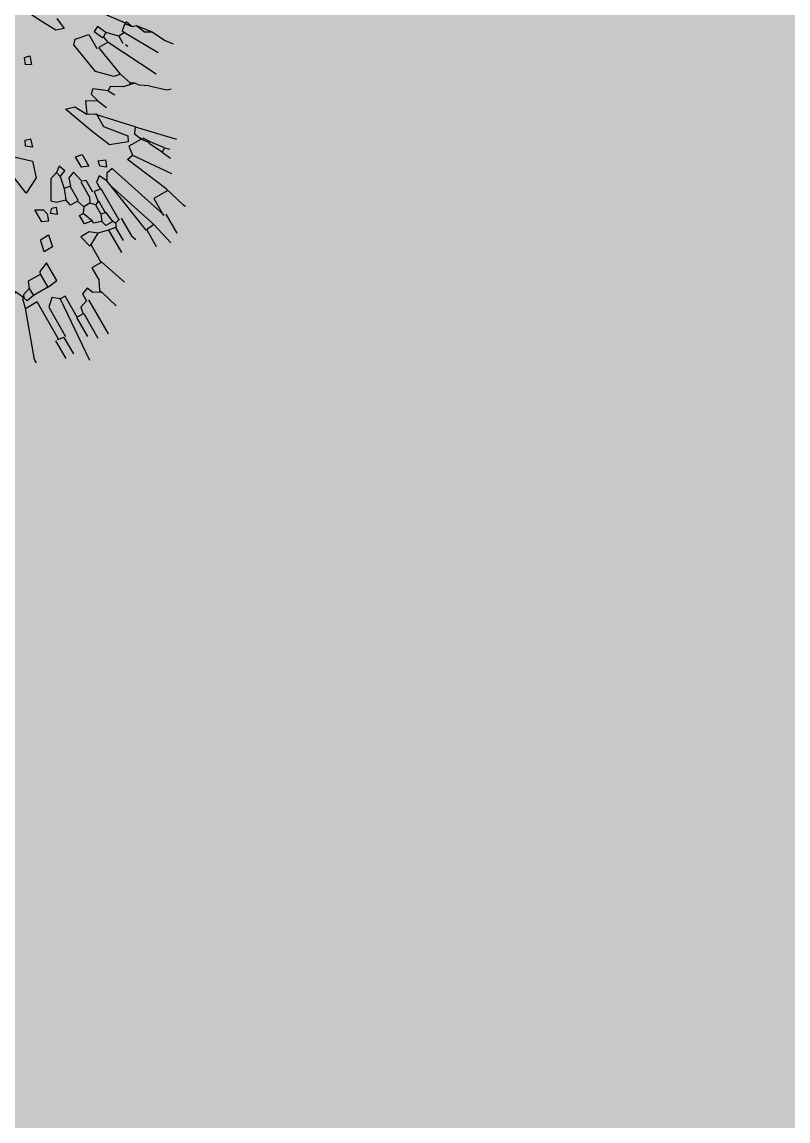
# Model space of a CAD drawing. Header units: metres. Extents: x 97 to 197, y 104 to 205.
# Drawn here: x 140.9434 to 141.1039, y 146.5123 to 146.7424 of the extents above; entities that cross this region are included whole.
import ezdxf

# ---------------------------------------------------------------- set-up
doc = ezdxf.new("R2010")
doc.units = ezdxf.units.M
doc.layers.get('0').update_dxf_attribs({"plot": 0})
doc.layers.add('18-HATCH', color=1, linetype='Continuous')
doc.layers.add('6-VEGETAÇÃO', color=104, linetype='Continuous')

# ---------------------------------------------------------------- blocks, each defined once
blk = doc.blocks.new('arb-alz-72')
at = {"color": 94, "linetype": 'Continuous'}
for points in [[(0.6345, 5.0887), (0.7007, 5.1218), (0.7338, 5.1483)], [(0.6345, 5.0887), (0.6146, 5.0556), (0.5683, 5.0357)], [(0.6345, 5.0887), (0.5683, 5.0357)], [(0.5683, 5.0357), (0.5617, 5.0159)], [(0.5683, 4.9696), (0.7338, 5.0622)], [(0.3896, 4.996), (0.3698, 4.9497), (0.3367, 4.8835), (0.3698, 4.8769), (0.5286, 4.996)], [(0.5617, 5.0159), (0.5286, 5.0026), (0.5286, 4.996)], [(0.5286, 4.996), (0.5551, 4.963), (0.5683, 4.9696)], [(0.5286, 4.996), (0.5352, 4.996)], [(0.5617, 5.0159), (0.5352, 4.996)], [(0.5683, 4.8769), (0.8198, 5.0026)], [(0.8529, 4.9431), (0.9125, 5.0093), (0.9191, 5.0291)], [(0.5683, 4.9365), (0.522, 4.8901)], [(0.5683, 4.9696), (0.5683, 4.9365)], [(0.5683, 4.9365), (0.608, 4.9365)], [(0.6345, 4.9497), (0.6212, 4.9431)], [(0.8529, 4.9431), (0.8264, 4.9034)], [(0.8529, 4.9431), (0.8264, 4.9034)], [(0.9919, 4.7843), (1.1441, 4.9299)], [(0.522, 4.8901), (0.4756, 4.8703), (0.4889, 4.8438), (0.5352, 4.8636), (0.5352, 4.8703)], [(0.522, 4.8901), (0.5352, 4.8703)], [(0.5683, 4.8769), (0.5352, 4.8703)], [(0.5683, 4.8769), (0.5683, 4.8239)], [(0.8066, 4.8901), (0.7933, 4.8703)], [(0.8066, 4.8901), (0.7999, 4.8636)], [(0.8264, 4.9034), (0.8066, 4.8901)], [(1.1507, 4.857), (1.1706, 4.8769)], [(0.7338, 4.8504), (0.7272, 4.8173), (0.661, 4.7512), (0.4955, 4.7247), (0.4756, 4.7445), (0.4889, 4.814), (0.5683, 4.814)], [(0.7338, 4.8504), (0.5683, 4.8239)], [(0.7933, 4.8703), (0.7338, 4.8504)], [(0.7999, 4.8636), (0.7933, 4.8306), (0.7602, 4.7776), (0.7735, 4.7578)], [(0.7933, 4.8703), (0.7999, 4.8636)], [(1.1507, 4.857), (1.0912, 4.8107)], [(1.164, 4.8372), (1.0978, 4.8041), (1.0912, 4.8041)], [(1.1044, 4.7048), (1.2765, 4.8239)], [(1.1507, 4.857), (1.164, 4.8372)], [(1.164, 4.8372), (1.2103, 4.857)], [(0.7735, 4.7578), (0.8066, 4.7776)], [(0.9919, 4.7843), (0.9191, 4.718), (0.8397, 4.6453)], [(0.9919, 4.7843), (1.0184, 4.7644), (1.0515, 4.7776)], [(1.0647, 4.7843), (1.0515, 4.7776)], [(1.0912, 4.8107), (1.0581, 4.7909), (1.0647, 4.7843)], [(1.0581, 4.7776), (1.0581, 4.7114), (1.1044, 4.7048)], [(1.0912, 4.8041), (1.0647, 4.7843)], [(1.0912, 4.8107), (1.0912, 4.8041)], [(1.3295, 4.7644), (1.4353, 4.7975), (1.4486, 4.8041)], [(0.3433, 4.718), (0.4028, 4.7247), (0.3896, 4.6849), (0.3168, 4.6453), (0.2506, 4.6122), (0.2374, 4.6122)], [(0.7735, 4.7578), (0.7272, 4.6982), (0.747, 4.6783), (0.7933, 4.6916)], [(0.8397, 4.6519), (0.9125, 4.6519), (1.0118, 4.7313), (1.0382, 4.718), (1.0052, 4.632), (0.9059, 4.5923), (0.747, 4.5327), (0.7602, 4.5791), (0.8198, 4.6122)], [(1.3295, 4.7644), (1.111, 4.6717), (1.1044, 4.7048)], [(1.3394, 4.7644), (1.3394, 4.6883), (1.4353, 4.6883)], [(0.7933, 4.6916), (0.7602, 4.6386), (0.8198, 4.6122)], [(0.7933, 4.6916), (0.8397, 4.7114)], [(1.4353, 4.6916), (1.111, 4.5857), (1.1176, 4.5526), (1.1507, 4.5327)], [(1.4353, 4.7015), (1.5413, 4.7015)], [(0.8264, 4.6188), (0.8198, 4.6122)], [(0.8397, 4.6453), (0.8264, 4.6188)], [(0.8397, 4.6453), (0.8264, 4.6188)], [(1.4486, 4.6254), (1.1839, 4.5393)], [(1.4486, 4.6254), (1.5677, 4.6519)], [(1.4486, 4.6254), (1.4552, 4.5791)], [(1.0581, 4.5791), (1.0912, 4.5658), (1.0713, 4.5393), (1.0449, 4.546), (1.0581, 4.5791)], [(1.4552, 4.5791), (1.1839, 4.5393)], [(1.4552, 4.5824), (1.5479, 4.5824)], [(0.4359, 4.5129), (0.4756, 4.4996), (0.4624, 4.4732), (0.4293, 4.4864), (0.4359, 4.5129)], [(1.1507, 4.5327), (1.111, 4.5129), (1.1309, 4.4864), (1.1706, 4.4864)], [(1.1839, 4.5393), (1.1507, 4.5327)], [(1.3427, 4.503), (1.4419, 4.503), (1.4684, 4.5129)], [(0.9787, 4.493), (1.0449, 4.493), (1.0316, 4.46), (0.972, 4.46), (0.9787, 4.493)], [(1.164, 4.4467), (1.0978, 4.4467), (1.0912, 4.4268)], [(1.1706, 4.4864), (1.164, 4.4533)], [(1.164, 4.4533), (1.217, 4.4467)], [(1.3427, 4.4897), (1.1706, 4.4897)], [(1.2831, 4.45), (1.217, 4.45)], [(1.217, 4.4467), (1.2236, 4.4268)], [(1.2831, 4.4533), (1.2765, 4.4268)], [(1.3361, 4.46), (1.2831, 4.4533)], [(1.3361, 4.46), (1.3361, 4.4202), (1.3096, 4.4136)], [(1.3493, 4.4666), (1.3361, 4.46)], [(1.3427, 4.493), (1.3493, 4.4666)], [(1.3493, 4.4666), (1.3692, 4.46)], [(1.3692, 4.46), (1.3626, 4.4202)], [(1.3692, 4.4566), (1.4419, 4.4566)], [(1.0912, 4.4268), (1.0316, 4.4136), (1.0449, 4.3805), (1.0845, 4.3672)], [(1.0912, 4.4202), (1.1772, 4.4202), (1.2037, 4.407)], [(1.2236, 4.4268), (1.2037, 4.407)], [(1.2037, 4.407), (1.2037, 4.3739)], [(1.2236, 4.4268), (1.2765, 4.4268)], [(1.2765, 4.4268), (1.3096, 4.4136)], [(1.3096, 4.4136), (1.2963, 4.3739), (1.2831, 4.3739)], [(1.3626, 4.4202), (1.3493, 4.3672)], [(1.3626, 4.4202), (1.4883, 4.4202)], [(1.0184, 4.3474), (1.0052, 4.3805), (0.972, 4.3672), (0.9919, 4.3408)], [(1.0184, 4.3474), (0.9919, 4.3408)], [(0.9919, 4.3408), (1.0052, 4.3011), (1.0978, 4.2481), (1.1176, 4.268), (1.1309, 4.3143)], [(1.0184, 4.3474), (1.078, 4.3342)], [(1.0845, 4.3672), (1.078, 4.3342)], [(1.0845, 4.364), (1.164, 4.364)], [(1.164, 4.3606), (1.164, 4.3209), (1.1309, 4.3143)], [(1.2037, 4.3739), (1.164, 4.3606)], [(1.2037, 4.3739), (1.2302, 4.354)], [(1.2831, 4.3739), (1.2765, 4.3342), (1.2302, 4.3342), (1.2302, 4.354)], [(1.2831, 4.3739), (1.2302, 4.354)], [(1.3493, 4.3672), (1.3228, 4.3342), (1.3228, 4.2879), (1.3824, 4.3011), (1.3824, 4.3077)], [(1.3493, 4.3672), (1.3824, 4.3077)], [(1.4817, 4.3143), (1.6207, 4.3606)], [(0.7867, 4.3143), (0.8264, 4.3011), (0.8066, 4.2746), (0.7801, 4.2879), (0.7867, 4.3143)], [(1.078, 4.3342), (1.1309, 4.3143)], [(1.4817, 4.311), (1.3824, 4.311)], [(1.4817, 4.3143), (1.4817, 4.258), (1.5479, 4.258), (1.5942, 4.2349), (1.6074, 4.2415)], [(0.886, 4.268), (0.9654, 4.2415), (1.0052, 4.1621), (0.7999, 4.1356), (0.7999, 4.1753), (0.886, 4.268)], [(1.1375, 4.2548), (1.1706, 4.2415), (1.1507, 4.215), (1.1309, 4.2349), (1.1375, 4.2548)], [(1.6074, 4.2415), (1.5876, 4.2018), (1.5545, 4.1885), (1.5677, 4.1555), (1.6074, 4.1555)], [(1.6074, 4.2415), (1.7001, 4.268)], [(1.1441, 4.2018), (1.1772, 4.1885), (1.164, 4.1588), (1.0978, 4.1588), (1.1176, 4.1952), (1.1441, 4.2018)], [(1.2368, 4.1555), (1.2963, 4.1422), (1.2963, 4.0959), (1.2368, 4.1092), (1.2368, 4.1555)], [(1.6074, 4.1654), (1.7994, 4.1654)], [(1.6074, 4.1555), (1.6207, 4.1158), (1.6538, 4.1092)], [(1.4552, 4.0297), (1.4486, 4.0794), (1.3493, 4.0794), (1.3692, 4.0297), (1.3824, 4.0231)], [(1.6538, 4.076), (1.5346, 4.076), (1.5346, 4.0496)], [(1.6538, 4.1124), (1.7927, 4.1124)], [(1.6538, 4.1092), (1.6538, 4.076)], [(1.6538, 4.0727), (1.7597, 4.0727)], [(1.4552, 4.0264), (1.3824, 4.0264)], [(1.3824, 4.0231), (1.3824, 3.9569), (1.4155, 3.9437)], [(1.4552, 4.0297), (1.4552, 3.9437)], [(1.5346, 4.0496), (1.5082, 4.0165), (1.5413, 3.9801), (1.7067, 3.9801)], [(1.5346, 4.0496), (1.8656, 4.0231)], [(1.7067, 3.9702), (1.7001, 3.9371)], [(1.7067, 3.9702), (1.7994, 3.9702)], [(1.4155, 3.9437), (1.4287, 3.904), (1.4419, 3.8973)], [(1.4155, 3.9437), (1.4552, 3.9437)], [(1.4552, 3.9437), (1.4618, 3.904), (1.4419, 3.8973)], [(1.7001, 3.9437), (1.4916, 3.9437), (1.4916, 3.8775)], [(1.7001, 3.9271), (1.7994, 3.9271)], [(1.4419, 3.8973), (1.3956, 3.8775), (1.4221, 3.8245), (1.4684, 3.7981), (1.4751, 3.7848)], [(1.4419, 3.8973), (1.4419, 3.8907)], [(1.4419, 3.8907), (1.4883, 3.8775)], [(1.4883, 3.8775), (1.7266, 3.7915), (1.7464, 3.7915)]]:
    blk.add_lwpolyline(points, dxfattribs=at)
blk = doc.blocks.new('*U106')
at = {"color": 2, "xscale": 0.04295693752754914, "yscale": 0.04295693752754914, "zscale": 0.04295693752754914, "rotation": 270}
blk.add_blockref('arb-alz-72', (-0.12093, 0.0011), dxfattribs=at)
blk = doc.blocks.new('*U107')
at = {"layer": '6-VEGETAÇÃO', "color": 0, "linetype": 'ByBlock', "lineweight": -2, "transparency": 16777216}
blk.add_blockref('*U106', (0.75, 0), dxfattribs=at)

msp = doc.modelspace()

# ---------------------------------------------------------------- hatches: boundary and pattern name
at = {"layer": '18-HATCH', "true_color": 0xadddf7, "transparency": 33554508}
h = msp.add_hatch(color=141, dxfattribs=at)
h.dxf.hatch_style = 1
h.paths.add_polyline_path([(153.94813, 139.85973), (153.5895, 139.65268), (153.10307, 140.1391), (150.59899, 138.69336), (151.87466, 133.93249), (151.51603, 133.72543), (149.99969, 136.35181), (146.9686, 134.60181), (147.39296, 133.86681), (147.30635, 133.81681), (148.92696, 131.00983), (157.17448, 135.77154), (147.16447, 153.10938), (138.91695, 148.34768), (140.66675, 145.31693), (140.75336, 145.36693), (140.93687, 145.04908), (145.53713, 147.70504), (144.43905, 148.80312), (144.79768, 149.01018)])

# ---------------------------------------------------------------- block references
at = {"layer": '6-VEGETAÇÃO', "rotation": 29.99999999999698}
msp.add_blockref('*U107', (140.22355, 146.33904, -0.02214), dxfattribs=at)

doc.saveas('drawing.dxf')
